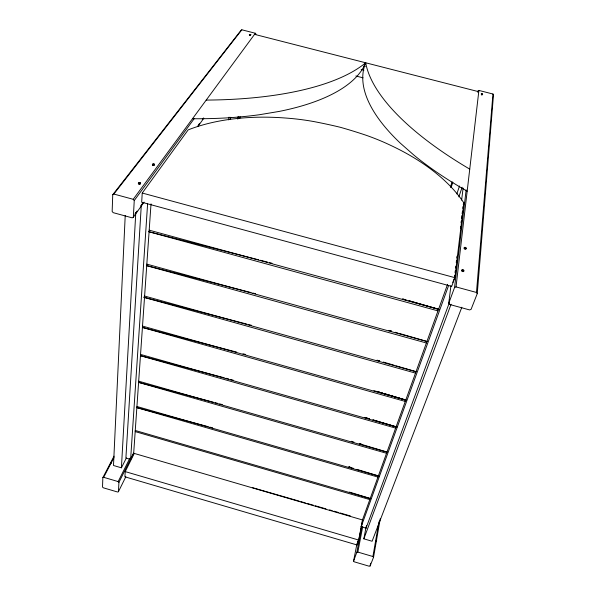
<?xml version="1.0" encoding="UTF-8"?>
<svg xmlns="http://www.w3.org/2000/svg" width="596" height="596" viewBox="0 0 596 596"><rect width="100%" height="100%" fill="white"/><g stroke="black" fill="none" stroke-linecap="round" stroke-linejoin="round"><path stroke-width="0.89" d="M114.052 456.156L102.847 477.62L102.519 487.044L103.294 487.796L117.598 492.013L118.418 491.73L125.823 476.763M256.019 34.203L255.371 33.257L241.842 29.8L240.993 30.359L112.741 194.706L112.16 211.453L113.18 212.66L132.23 217.86L133.34 217.235L144.105 202.119M125.22 215.521L113.493 465.491L121.413 467.808L126.389 457.959M118.418 491.73L118.932 482.35L133.489 453.198M133.34 217.235L134.249 200.539L194.184 118.671M121.413 467.808L135.791 212.616M139.054 184.186L139.091 183.628M139.896 182.547L139.859 183.106A1.125 0.603 5.1 0 1 140.306 184.097A1.125 0.603 5.1 0 1 138.473 183.881A1.125 0.603 5.1 0 1 139.285 183.039M141.304 204.994L125.898 458.011L130.613 459.389L133.675 453.251L151.019 203.869M134.234 453.504L125.22 471.6L124.899 476.815L357.049 544.967L358.837 540.088L362.703 520.114M142.235 193.037L141.677 202.215L451.679 286.356L454.86 277.661L463.844 202.871A173.123 94.764 12 0 0 390.566 145.312A146.556 78.359 12.4 0 0 366.048 135.24A352.512 226.383 10.2 0 0 340.204 127.261A352.914 227.612 11.8 0 0 313.578 121.517A146.445 78.203 11.9 0 0 286.698 118.12A173.123 94.764 12 0 0 188.165 129.891L142.235 193.037L454.86 277.661M130.613 459.389L147.599 203.884M153.068 165.405L153.105 164.854M153.813 164.399L153.85 163.855M450.919 285.775L448.736 303.282L449.533 304.444L469.611 309.927L471.071 309.369L477.254 293.657L476.465 292.457L492.952 94.019L478.908 90.428L477.895 90.957L477.739 92.246M477.254 293.657L493.481 94.943L492.952 94.019M448.736 303.282L454.562 287.495L456.022 286.914L478.908 90.428M454.562 287.495L466.154 189.871M454.487 277.192L454.711 275.359M455.039 272.618L455.262 270.785M455.59 268.044L455.813 266.211M456.253 262.553L456.476 260.728M456.804 257.979L457.028 256.153M460.403 228.194L460.619 226.435M461.051 222.837L461.274 221.027M461.602 218.315L461.93 215.603M462.146 213.793L462.474 211.073M462.801 208.362L463.025 206.551M461.617 200.107L463.114 188.127M228.7 119.9L229.058 117.151M230.481 119.133L230.726 117.285M237.811 119.14L238.191 116.376M250.558 34.978C246.394 34.896 253.613 34.061 250.022 35.022M250.372 34.918L250.432 34.471M239.793 118.462L240.046 116.622M376.262 541.436L376.672 540.11L376.344 541.026M356.967 543.723L353.577 561.089L354.225 561.812L369.103 566.2L370.123 565.969L373.55 557.253L372.902 556.515L378.959 521.753M373.55 557.253L380.218 518.818M370.123 565.969L370.6 563.22M461.833 307.238L372.098 541.25L363.851 538.836L366.078 527.006M447.566 284.344L362.465 519.943L361.154 526.722L366.041 528.153L366.525 525.605M361.355 526.216L358.747 539.678L357.675 542.606L358.025 540.81M353.577 561.089L356.81 552.328L361.75 526.767M356.81 552.328L357.831 552.082L362.74 526.514M357.049 544.967L357.578 542.248M110.625 463.464L111.147 462.377M111.169 462.913L111.042 463.33M376.009 540.952L375.793 541.608M450.405 187.137L452.163 181.847M482.015 93.743C479.534 93.691 484.071 95.166 482.216 93.803C483.222 94.757 481.307 95.643 481.3 94.131M481.799 94.831L481.94 94.392M451.06 187.613L452.818 182.324M456.827 193.924L459.523 185.997M458.845 196.881L462.153 187.233M463.271 204.51L463.844 202.871M361.154 526.722L448.609 285.566M452.789 282.452L454.055 278.973M465.036 249.098L465.223 248.577M366.041 528.153L449.228 303.021M462.928 269.742L462.734 270.271A1.147 0.641 19.2 0 0 461.58 270.8A1.147 0.641 19.2 0 0 463.159 271.627A1.147 0.641 19.2 0 0 463.494 270.673M462.593 271.567L462.794 271.038M363.851 538.836L451.06 304.243M118.932 482.35L118.157 481.583L129.824 458.279M102.847 477.62L103.674 477.322L113.978 457.549M134.927 214.076L137.087 211.051M140.857 205.754L143.018 202.729M198.014 125.585L199.63 123.312M202.327 119.528L203.407 118.015M197.909 126.516L203.825 118.202M112.741 194.706L113.851 194.05L133.221 199.31L255.371 33.257M113.851 194.05L241.842 29.8M249.962 34.859L249.381 35.082L249.955 35.477M254.566 34.359L478.759 91.717M363.538 66.149L365.341 66.603M361.183 69.553L363.88 70.246M355.849 75.983L363.061 77.83M148.672 231.643L258.53 259.796M260.333 260.258L267.537 262.106M269.34 262.568L272.037 263.261M146.482 265.548L251.065 292.576M252.868 293.046L255.572 293.746M143.494 297.166L246.878 324.097M248.674 324.567L251.37 325.267M142.444 327.398L236.724 352.132M243.004 353.786L245.701 354.493M140.611 355.685L224.163 377.76M225.959 378.236L228.655 378.944M230.451 379.421L233.148 380.129M138.868 382.401L213.353 402.211M215.149 402.687L217.838 403.403M219.633 403.879L222.323 404.595M136.335 407.448L208.153 426.662M209.948 427.146L212.645 427.861M456.022 286.914L476.465 292.457M149.194 230.16L438.552 309.302M149.075 231.829L437.986 310.881M146.825 264.132L426.922 341.501M146.72 265.697L426.386 342.983M144.612 296.048L416.008 371.71M144.508 297.516L415.509 373.103M142.519 326.087L405.749 400.117M142.422 327.472L405.273 401.428M140.552 354.419L396.087 426.87M140.455 355.73L395.64 428.107M407.008 300.235L402.538 298.961L405.228 299.661M138.689 381.179L386.968 452.111M138.6 382.416L386.543 453.28M411.486 301.457L408.804 300.704L439.222 309.428L419.539 303.781M413.274 301.986L417.751 303.252M136.931 406.494L378.348 475.966M136.849 407.671L377.953 477.068M389.032 330.445L391.714 331.22L389.032 330.489M395.282 332.255L397.964 333.067M399.752 333.551L427.429 341.582M135.262 430.483L370.198 498.539M135.18 431.593L369.818 499.59M252.615 487.699L299.132 501.117M300.92 501.638L305.398 502.927M307.186 503.441L313.444 505.252M315.239 505.766L325.967 508.865M329.551 509.893L332.233 510.668M333.961 511.174L338.29 512.433M340.025 512.94L350.411 515.965M133.675 453.251L362.465 519.943M377.067 360.222L379.749 361.012L377.067 360.275M383.317 362.055L394.038 365.184M416.358 371.748L395.818 365.75M375.838 541.503L376.329 541.645M125.22 471.6L358.837 540.088M373.848 390.633L405.958 400.117M103.674 477.322L118.157 481.583M357.831 552.082L372.902 556.515M378.311 391.9L382.766 393.226L378.311 391.915M364.916 417.513L369.378 418.839M372.947 419.904L397.04 427.086L373.044 419.904M365.043 417.513L369.49 418.824M386.908 452.021L359.276 443.715M351.253 441.293L353.927 442.105M353.301 468.292L348.861 466.944L351.528 467.726M356.862 469.35L379.071 476.107M348.869 466.899L351.528 467.711M349.427 492.087L370.794 498.651M133.221 199.31L134.249 200.539M206.209 100.083A256.906 93.542 7.4 0 0 365.683 62.789A269.928 99.919 18.8 0 0 469.745 169.13M192.501 118.731A234.794 90.421 7.2 0 0 259.543 114.708L278.98 111.459A234.794 90.421 7.2 0 0 365.683 62.789A244.554 96.06 18.8 0 0 400.408 143.241L414.056 155.243A244.554 96.06 18.8 0 0 467.175 191.174M154.059 164.489A1.08 0.566 5.9 0 1 154.2 165.36A1.08 0.566 5.9 0 1 152.554 165.159A1.08 0.566 5.9 0 1 152.986 164.354M465.692 248.122A1.103 0.596 18.6 0 1 465.871 249.106A1.103 0.596 18.6 0 1 464.247 248.666A1.103 0.596 18.6 0 1 464.627 247.839M405.958 400.11L384.554 393.755L405.958 400.11M361.951 444.474L359.284 443.662L361.951 444.489M152.852 164.772A1.088 0.566 5.9 0 0 154.55 164.489A1.088 0.566 5.9 0 0 153.023 163.811A1.088 0.566 5.9 0 0 152.852 164.772M138.831 183.538A1.125 0.603 5.1 0 0 140.611 183.225A1.125 0.603 5.1 0 0 139.032 182.51A1.125 0.603 5.1 0 0 138.831 183.538M464.493 248.204A1.11 0.596 18.6 0 0 466.303 248.413A1.11 0.596 18.6 0 0 465.081 247.325A1.11 0.596 18.6 0 0 464.493 248.204M462.034 270.636A1.147 0.641 19.2 0 0 463.912 270.845A1.147 0.641 19.2 0 0 462.645 269.69A1.147 0.641 19.2 0 0 462.034 270.636"/></g></svg>
